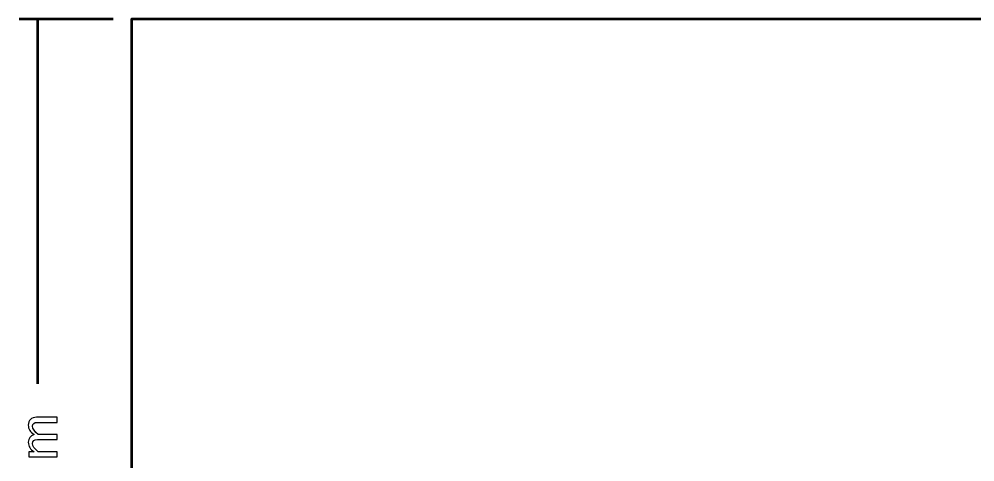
# Model space of a CAD drawing. Header units: centimetres. Extents: x -16.1 to 14.5, y -16 to 20.1.
# Drawn here: x -16.04 to -0.81, y 2.44 to 9.5 of the extents above; entities that cross this region are included whole.
import ezdxf

# ---------------------------------------------------------------- set-up
doc = ezdxf.new("R2010")
doc.units = ezdxf.units.CM
doc.header["$MEASUREMENT"] = 0
doc.layers.add('Layer 1', color=7, linetype='Continuous')

msp = doc.modelspace()

# ---------------------------------------------------------------- linework, layer by layer
at = {"layer": 'Layer 1', "lineweight": 53}
msp.add_lwpolyline([(-14.25, -6.5), (8.25, -6.5), (8.25, 9.5), (-14.25, 9.5), (-14.25, -6.5)], close=True, dxfattribs=at)
for points in [[(-14.54106, 9.5), (-14.54106, 9.5), (-16.04106, 9.5), (-16.04106, 9.5)], [(-15.75, 9.5), (-15.75, 9.5), (-15.75, 3.68632), (-15.75, 3.68632)]]:
    msp.add_open_spline(points, degree=3, dxfattribs=at)
at = {"layer": 'Layer 1'}
msp.add_open_spline([(-15.43631, 2.51826), (-15.43631, 2.51826), (-15.88505, 2.51826), (-15.88505, 2.51826), (-15.88505, 2.51826), (-15.88505, 2.51826), (-15.88505, 2.59954), (-15.88505, 2.59954), (-15.88505, 2.59954), (-15.88505, 2.59954), (-15.80024, 2.59954), (-15.80024, 2.59954), (-15.80024, 2.59954), (-15.86303, 2.63919), (-15.89436, 2.68999), (-15.89436, 2.75222), (-15.89436, 2.75222), (-15.89436, 2.8122), (-15.86303, 2.85298), (-15.80024, 2.87471), (-15.80024, 2.87471), (-15.8636, 2.91323), (-15.89521, 2.96347), (-15.89521, 3.02513), (-15.89521, 3.02513), (-15.89521, 3.0645), (-15.88363, 3.09512), (-15.86035, 3.117), (-15.86035, 3.117), (-15.83707, 3.13887), (-15.80447, 3.14988), (-15.76256, 3.14988), (-15.76256, 3.14988), (-15.76256, 3.14988), (-15.43631, 3.14988), (-15.43631, 3.14988), (-15.43631, 3.14988), (-15.43631, 3.14988), (-15.43631, 3.0686), (-15.43631, 3.0686), (-15.43631, 3.0686), (-15.43631, 3.0686), (-15.74915, 3.0686), (-15.74915, 3.0686), (-15.74915, 3.0686), (-15.80024, 3.0686), (-15.82578, 3.04828), (-15.82578, 3.00764), (-15.82578, 3.00764), (-15.82578, 2.96544), (-15.796, 2.92113), (-15.73631, 2.87471), (-15.73631, 2.87471), (-15.73631, 2.87471), (-15.43631, 2.87471), (-15.43631, 2.87471), (-15.43631, 2.87471), (-15.43631, 2.87471), (-15.43631, 2.79343), (-15.43631, 2.79343), (-15.43631, 2.79343), (-15.43631, 2.79343), (-15.74944, 2.79343), (-15.74944, 2.79343), (-15.74944, 2.79343), (-15.80094, 2.79343), (-15.82662, 2.77283), (-15.82662, 2.73148), (-15.82662, 2.73148), (-15.82662, 2.69042), (-15.79671, 2.64639), (-15.73674, 2.59954), (-15.73674, 2.59954), (-15.73674, 2.59954), (-15.43631, 2.59954), (-15.43631, 2.59954), (-15.43631, 2.59954), (-15.43631, 2.59954), (-15.43631, 2.51826), (-15.43631, 2.51826)], degree=3, knots=[0, 0, 0, 0, 0.04761905, 0.04761905, 0.04761905, 0.04761905, 0.0952381, 0.0952381, 0.0952381, 0.0952381, 0.14285714, 0.14285714, 0.14285714, 0.14285714, 0.19047619, 0.19047619, 0.19047619, 0.19047619, 0.23809524, 0.23809524, 0.23809524, 0.23809524, 0.28571429, 0.28571429, 0.28571429, 0.28571429, 0.33333333, 0.33333333, 0.33333333, 0.33333333, 0.38095238, 0.38095238, 0.38095238, 0.38095238, 0.42857143, 0.42857143, 0.42857143, 0.42857143, 0.47619048, 0.47619048, 0.47619048, 0.47619048, 0.52380952, 0.52380952, 0.52380952, 0.52380952, 0.57142857, 0.57142857, 0.57142857, 0.57142857, 0.61904762, 0.61904762, 0.61904762, 0.61904762, 0.66666667, 0.66666667, 0.66666667, 0.66666667, 0.71428571, 0.71428571, 0.71428571, 0.71428571, 0.76190476, 0.76190476, 0.76190476, 0.76190476, 0.80952381, 0.80952381, 0.80952381, 0.80952381, 0.85714286, 0.85714286, 0.85714286, 0.85714286, 0.9047619, 0.9047619, 0.9047619, 0.9047619, 1, 1, 1, 1], dxfattribs=at)

doc.saveas('drawing.dxf')
